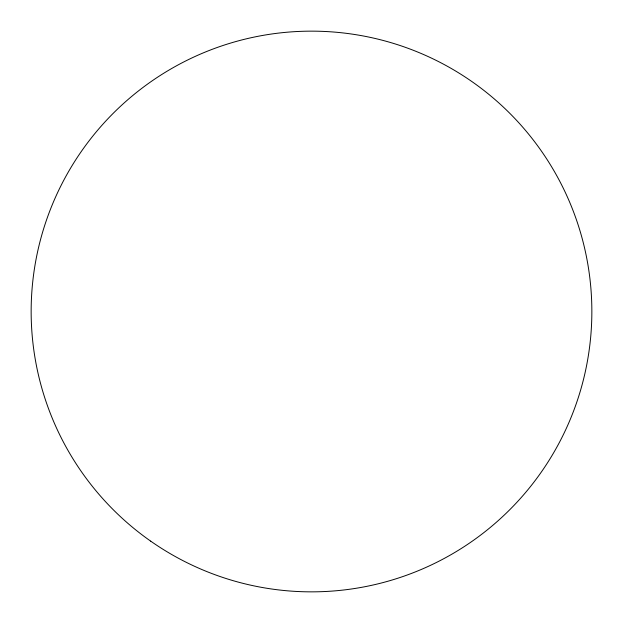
<?xml version="1.0" encoding="UTF-8"?>
<svg xmlns="http://www.w3.org/2000/svg" width="623" height="623" viewBox="0 0 623 623"><rect width="100%" height="100%" fill="white"/><g stroke="black" fill="none" stroke-linecap="round" stroke-linejoin="round"><path stroke-width="0.93" d="M150.696 541.146A280.35 280.35 0 0 0 590.783 335.937A280.35 280.35 0 0 0 193.021 57.417A280.35 280.35 0 0 0 150.696 541.146"/></g></svg>
